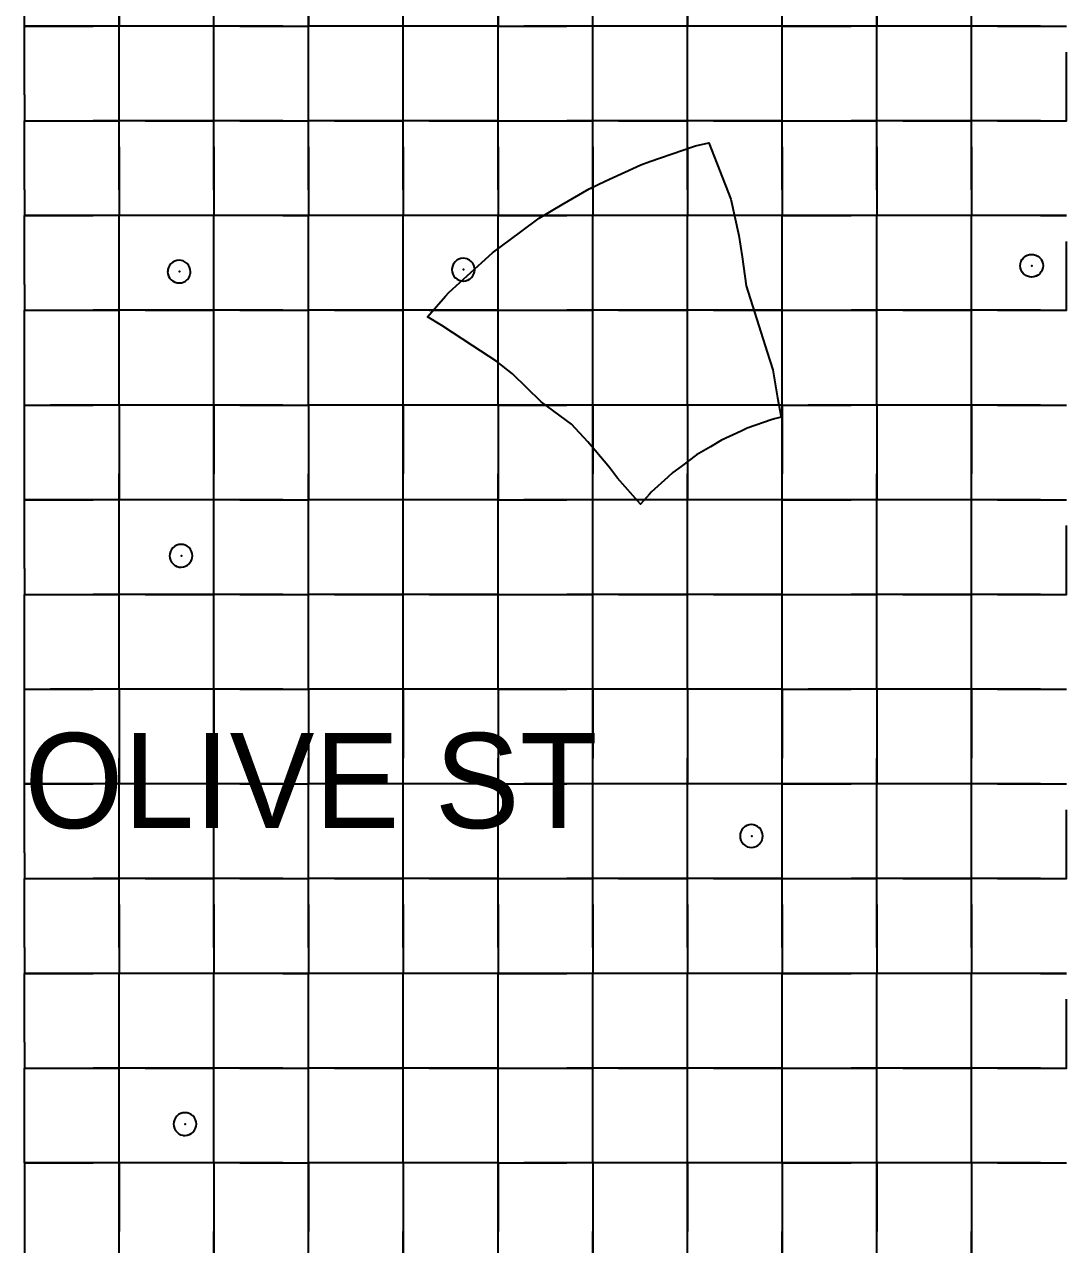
# Model space of a CAD drawing. Header units: metres. Extents: x 0 to 438, y -24 to 612.
# Drawn here: x 0 to 98.4, y 262.2 to 378.2 of the extents above; entities that cross this region are included whole.
import ezdxf

# ---------------------------------------------------------------- set-up
doc = ezdxf.new("R2010")
doc.units = ezdxf.units.M
for name, color, linetype in [('LAYER_01_CUT', 7, 'Continuous'), ('LAYER_04_GRID', 7, 'Continuous'), ('LAYER_05_LABELS', 7, 'Continuous')]:
    doc.layers.add(name, color=color, linetype=linetype)

msp = doc.modelspace()

# ---------------------------------------------------------------- linework, layer by layer
at = {"layer": 'LAYER_01_CUT'}
for points in [[(20.46, 378), (18, 378), (18, 384.54), (18, 387), (18, 393.54)], [(38.46, 378), (36, 378), (36, 384.54), (36, 387), (36, 393.54)], [(56.46, 378), (54, 378), (54, 384.54), (54, 387), (54, 393.54)], [(74.46, 378), (72, 378), (72, 384.54), (72, 387), (72, 393.54)], [(92.46, 378), (90, 378), (90, 384.54), (90, 387), (90, 393.54)], [(2.46, 378), (0, 378), (0, 380.46), (0, 387), (0, 389.46)], [(9, 384.54), (9, 378), (9, 380.46)], [(27, 384.54), (27, 378), (27, 380.46)], [(45, 384.54), (45, 378), (45, 380.46)], [(63, 384.54), (63, 378), (63, 380.46)], [(81, 384.54), (81, 378), (81, 380.46)], [(18, 378), (18, 380.46)], [(36, 378), (36, 380.46)], [(54, 378), (54, 380.46)], [(72, 378), (72, 380.46)], [(90, 378), (90, 380.46)], [(0, 371.46), (0, 378)], [(0, 378), (6.54, 378)], [(9, 378), (2.46, 378)], [(9, 378), (6.54, 378)], [(11.46, 378), (9, 378)], [(15.54, 378), (9, 378)], [(9, 375.54), (9, 378)], [(9, 371.46), (9, 378)], [(18, 378), (11.46, 378)], [(18, 378), (15.54, 378)], [(24.54, 378), (18, 378)], [(18, 375.54), (18, 378)], [(18, 371.46), (18, 378)], [(20.46, 378), (27, 378)], [(24.54, 378), (27, 378)], [(29.46, 378), (27, 378)], [(33.54, 378), (27, 378)], [(27, 375.54), (27, 378)], [(27, 371.46), (27, 378)], [(36, 378), (29.46, 378)], [(36, 378), (33.54, 378)], [(42.54, 378), (36, 378)], [(36, 375.54), (36, 378)], [(36, 371.46), (36, 378)], [(45, 378), (38.46, 378)], [(45, 378), (42.54, 378)], [(45, 375.54), (45, 378)], [(45, 371.46), (45, 378)], [(45, 378), (47.46, 378)], [(45, 378), (51.54, 378)], [(54, 378), (47.46, 378)], [(54, 378), (51.54, 378)], [(60.54, 378), (54, 378)], [(54, 375.54), (54, 378)], [(54, 371.46), (54, 378)], [(63, 378), (56.46, 378)], [(63, 378), (60.54, 378)], [(65.46, 378), (63, 378)], [(69.54, 378), (63, 378)], [(63, 375.54), (63, 378)], [(63, 371.46), (63, 378)], [(72, 378), (65.46, 378)], [(72, 378), (69.54, 378)], [(72, 375.54), (72, 378)], [(72, 371.46), (72, 378)], [(72, 378), (78.54, 378)], [(81, 378), (74.46, 378)], [(81, 378), (78.54, 378)], [(83.46, 378), (81, 378)], [(87.54, 378), (81, 378)], [(81, 375.54), (81, 378)], [(81, 371.46), (81, 378)], [(90, 378), (83.46, 378)], [(90, 378), (87.54, 378)], [(96.54, 378), (90, 378)], [(90, 375.54), (90, 378)], [(90, 371.46), (90, 378)], [(92.46, 378), (99, 378)], [(96.54, 378), (99, 378)], [(0, 371.46), (0, 369), (2.46, 369), (9, 369), (9, 375.54)], [(11.46, 369), (18, 369), (18, 375.54)], [(20.46, 369), (27, 369), (27, 375.54)], [(29.46, 369), (36, 369), (36, 375.54)], [(38.46, 369), (45, 369), (45, 375.54)], [(47.46, 369), (54, 369), (54, 375.54)], [(56.46, 369), (63, 369), (63, 375.54)], [(65.46, 369), (72, 369), (72, 375.54)], [(74.46, 369), (81, 369), (81, 375.54)], [(83.46, 369), (90, 369), (90, 375.54)], [(92.46, 369), (99, 369), (99, 375.54)], [(9, 369), (9, 371.46)], [(18, 369), (18, 371.46)], [(27, 369), (27, 371.46)], [(36, 369), (36, 371.46)], [(45, 369), (45, 371.46)], [(54, 369), (54, 371.46)], [(63, 369), (63, 371.46)], [(72, 369), (72, 371.46)], [(81, 369), (81, 371.46)], [(90, 369), (90, 371.46)], [(0, 362.46), (0, 369)], [(0, 369), (6.54, 369)], [(9, 369), (6.54, 369)], [(11.46, 369), (9, 369)], [(15.54, 369), (9, 369)], [(9, 366.54), (9, 369)], [(9, 362.46), (9, 369)], [(18, 369), (15.54, 369)], [(20.46, 369), (18, 369)], [(24.54, 369), (18, 369)], [(18, 366.54), (18, 369)], [(18, 362.46), (18, 369)], [(24.54, 369), (27, 369)], [(29.46, 369), (27, 369)], [(33.54, 369), (27, 369)], [(27, 366.54), (27, 369)], [(27, 362.46), (27, 369)], [(36, 369), (33.54, 369)], [(38.46, 369), (36, 369)], [(42.54, 369), (36, 369)], [(36, 366.54), (36, 369)], [(36, 362.46), (36, 369)], [(45, 369), (42.54, 369)], [(45, 366.54), (45, 369)], [(45, 362.46), (45, 369)], [(45, 369), (47.46, 369)], [(45, 369), (51.54, 369)], [(54, 369), (51.54, 369)], [(56.46, 369), (54, 369)], [(60.54, 369), (54, 369)], [(54, 366.54), (54, 369)], [(54, 362.46), (54, 369)], [(63, 369), (60.54, 369)], [(65.46, 369), (63, 369)], [(69.54, 369), (63, 369)], [(63, 366.54), (63, 369)], [(63, 362.46), (63, 369)], [(72, 369), (69.54, 369)], [(72, 366.54), (72, 369)], [(72, 362.46), (72, 369)], [(72, 369), (74.46, 369)], [(72, 369), (78.54, 369)], [(81, 369), (78.54, 369)], [(83.46, 369), (81, 369)], [(87.54, 369), (81, 369)], [(81, 366.54), (81, 369)], [(81, 362.46), (81, 369)], [(90, 369), (87.54, 369)], [(92.46, 369), (90, 369)], [(96.54, 369), (90, 369)], [(90, 366.54), (90, 369)], [(90, 362.46), (90, 369)], [(96.54, 369), (99, 369)], [(9, 366.54), (9, 360)], [(18, 366.54), (18, 360)], [(27, 366.54), (27, 360)], [(36, 366.54), (36, 360)], [(47.17, 358.46), (48.92, 359.75), (51.09, 361.04), (53.65, 362.55), (55.18, 363.26), (58.56, 364.83), (59.42, 365.13), (63.57, 366.57), (63.75, 366.62), (65.04, 366.93), (67.12, 361.55), (67.88, 358.1), (68.21, 356.07), (68.58, 353.34), (70.57, 347.01), (71.1, 345.35), (71.55, 342.68), (71.91, 340.84), (71.27, 340.69), (71.17, 340.66), (71.05, 340.62), (68.67, 339.79), (68.09, 339.52), (66.22, 338.66), (65.18, 338.04), (63.85, 337.26), (62.39, 336.17), (61.62, 335.6), (61.13, 335.15), (59.56, 333.72), (59.4, 333.54), (58.54, 332.58), (56.35, 335.04), (55.69, 335.93), (55.44, 336.26), (53.53, 338.51), (51.97, 340.17), (49.11, 342.3), (46.39, 344.98), (44.88, 346.15), (42.62, 347.63), (39.67, 349.56), (38.3, 350.39), (40.02, 352.33), (40.34, 352.68), (43.47, 355.55), (44.46, 356.45), (47.17, 358.46)], [(45, 366.54), (45, 360)], [(54, 366.54), (54, 360)], [(63, 366.54), (63, 360)], [(72, 366.54), (72, 360)], [(81, 366.54), (81, 360)], [(90, 366.54), (90, 360)], [(0, 362.46), (0, 360)], [(9, 362.46), (9, 360)], [(18, 362.46), (18, 360)], [(27, 362.46), (27, 360)], [(36, 362.46), (36, 360)], [(45, 362.46), (45, 360)], [(54, 362.46), (54, 360)], [(63, 362.46), (63, 360)], [(72, 362.46), (72, 360)], [(81, 362.46), (81, 360)], [(90, 362.46), (90, 360)], [(99, 360), (92.46, 360), (90, 360), (83.46, 360), (81, 360), (74.46, 360), (72, 360), (65.46, 360), (63, 360), (56.46, 360), (54, 360), (47.46, 360), (45, 360), (38.46, 360), (36, 360), (29.46, 360), (27, 360), (20.46, 360), (18, 360), (11.46, 360), (9, 360), (2.46, 360), (0, 360), (6.54, 360)], [(0, 353.46), (0, 360)], [(9, 360), (6.54, 360)], [(15.54, 360), (9, 360)], [(9, 357.54), (9, 360)], [(9, 353.46), (9, 360)], [(18, 360), (15.54, 360)], [(24.54, 360), (18, 360)], [(18, 357.54), (18, 360)], [(18, 353.46), (18, 360)], [(24.54, 360), (27, 360)], [(33.54, 360), (27, 360)], [(27, 357.54), (27, 360)], [(27, 353.46), (27, 360)], [(36, 360), (33.54, 360)], [(42.54, 360), (36, 360)], [(36, 357.54), (36, 360)], [(36, 353.46), (36, 360)], [(45, 360), (42.54, 360)], [(45, 357.54), (45, 360)], [(45, 353.46), (45, 360)], [(45, 360), (51.54, 360)], [(54, 360), (51.54, 360)], [(60.54, 360), (54, 360)], [(54, 357.54), (54, 360)], [(54, 353.46), (54, 360)], [(63, 360), (60.54, 360)], [(69.54, 360), (63, 360)], [(63, 357.54), (63, 360)], [(63, 353.46), (63, 360)], [(72, 360), (69.54, 360)], [(72, 357.54), (72, 360)], [(72, 353.46), (72, 360)], [(72, 360), (78.54, 360)], [(81, 360), (78.54, 360)], [(87.54, 360), (81, 360)], [(81, 357.54), (81, 360)], [(81, 353.46), (81, 360)], [(90, 360), (87.54, 360)], [(96.54, 360), (90, 360)], [(90, 357.54), (90, 360)], [(90, 353.46), (90, 360)], [(96.54, 360), (99, 360)], [(0, 353.46), (0, 351), (2.46, 351), (9, 351), (9, 357.54)], [(11.46, 351), (18, 351), (18, 357.54)], [(20.46, 351), (27, 351), (27, 357.54)], [(29.46, 351), (36, 351), (36, 357.54)], [(38.46, 351), (45, 351), (45, 357.54)], [(47.46, 351), (54, 351), (54, 357.54)], [(56.46, 351), (63, 351), (63, 357.54)], [(65.46, 351), (72, 351), (72, 357.54)], [(74.46, 351), (81, 351), (81, 357.54)], [(83.46, 351), (90, 351), (90, 357.54)], [(92.46, 351), (99, 351), (99, 357.54)], [(40.8, 354.26), (40.8, 354.25), (40.94, 354.09), (40.95, 354.09), (41.11, 353.96), (41.12, 353.95), (41.3, 353.86), (41.31, 353.85), (41.5, 353.8), (41.51, 353.8), (41.7, 353.78), (41.71, 353.78), (41.9, 353.8), (41.91, 353.8), (42.11, 353.86), (42.12, 353.87), (42.3, 353.97), (42.31, 353.97), (42.47, 354.11), (42.48, 354.11), (42.61, 354.28), (42.61, 354.29), (42.71, 354.47), (42.71, 354.48), (42.76, 354.67), (42.76, 354.68), (42.78, 354.86), (42.78, 354.87), (42.76, 355.07), (42.76, 355.08), (42.7, 355.28), (42.7, 355.28), (42.6, 355.47), (42.59, 355.48), (42.46, 355.64), (42.45, 355.64), (42.28, 355.77), (42.28, 355.78), (42.09, 355.87), (42.08, 355.88), (41.89, 355.93), (41.88, 355.93), (41.7, 355.95), (41.69, 355.95), (41.49, 355.93), (41.48, 355.93), (41.29, 355.87), (41.28, 355.86), (41.09, 355.76), (41.09, 355.76), (40.93, 355.62), (40.92, 355.62), (40.79, 355.45), (40.78, 355.44), (40.69, 355.26), (40.69, 355.25), (40.63, 355.06), (40.63, 355.05), (40.62, 354.87), (40.61, 354.86), (40.63, 354.66), (40.64, 354.65), (40.7, 354.45), (40.7, 354.45), (40.8, 354.26)], [(95.09, 356.14), (95.28, 356.24), (95.29, 356.24), (95.48, 356.3), (95.49, 356.3), (95.69, 356.32), (95.7, 356.32), (95.88, 356.3), (95.89, 356.3), (96.08, 356.25), (96.09, 356.25), (96.28, 356.15), (96.28, 356.15), (96.45, 356.02), (96.46, 356.01), (96.59, 355.85), (96.6, 355.84), (96.7, 355.66), (96.7, 355.65), (96.76, 355.45), (96.76, 355.44), (96.78, 355.25), (96.78, 355.24), (96.76, 355.05), (96.76, 355.04), (96.71, 354.85), (96.7, 354.84), (96.61, 354.66), (96.61, 354.65), (96.48, 354.49), (96.47, 354.48), (96.31, 354.34), (96.3, 354.34), (96.12, 354.24), (96.11, 354.24), (95.91, 354.18), (95.9, 354.18), (95.7, 354.15), (95.7, 354.16), (95.51, 354.17), (95.5, 354.17), (95.31, 354.23), (95.3, 354.23), (95.12, 354.32), (95.11, 354.33), (94.94, 354.46), (94.94, 354.47), (94.8, 354.63), (94.8, 354.63), (94.7, 354.82), (94.69, 354.83), (94.63, 355.02), (94.63, 355.03), (94.61, 355.23), (94.61, 355.24), (94.63, 355.43), (94.63, 355.43), (94.68, 355.62), (94.69, 355.63), (94.78, 355.82), (94.79, 355.82), (94.92, 355.99), (94.92, 356), (95.09, 356.13), (95.09, 356.14)], [(13.92, 355.43), (13.79, 355.26), (13.78, 355.26), (13.69, 355.07), (13.69, 355.07), (13.63, 354.87), (13.63, 354.87), (13.62, 354.68), (13.61, 354.67), (13.64, 354.47), (13.64, 354.46), (13.7, 354.27), (13.7, 354.26), (13.8, 354.08), (13.8, 354.07), (13.94, 353.91), (13.95, 353.9), (14.11, 353.77), (14.12, 353.76), (14.3, 353.67), (14.31, 353.67), (14.5, 353.61), (14.51, 353.61), (14.7, 353.6), (14.71, 353.6), (14.9, 353.62), (14.91, 353.62), (15.11, 353.68), (15.12, 353.68), (15.3, 353.78), (15.31, 353.78), (15.47, 353.92), (15.48, 353.93), (15.61, 354.09), (15.61, 354.1), (15.71, 354.28), (15.71, 354.29), (15.76, 354.48), (15.77, 354.49), (15.78, 354.68), (15.78, 354.69), (15.76, 354.88), (15.76, 354.89), (15.7, 355.09), (15.7, 355.1), (15.6, 355.28), (15.59, 355.29), (15.46, 355.45), (15.45, 355.46), (15.28, 355.59), (15.28, 355.59), (15.09, 355.69), (15.08, 355.69), (14.89, 355.74), (14.89, 355.75), (14.7, 355.76), (14.69, 355.76), (14.49, 355.74), (14.48, 355.74), (14.29, 355.68), (14.28, 355.68), (14.1, 355.58), (14.09, 355.57), (13.93, 355.44), (13.92, 355.43)], [(9, 351), (9, 353.46)], [(18, 351), (18, 353.46)], [(27, 351), (27, 353.46)], [(36, 351), (36, 353.46)], [(45, 351), (45, 353.46)], [(54, 351), (54, 353.46)], [(63, 351), (63, 353.46)], [(72, 351), (72, 353.46)], [(81, 351), (81, 353.46)], [(90, 351), (90, 353.46)], [(0, 344.46), (0, 351)], [(0, 351), (6.54, 351)], [(9, 351), (6.54, 351)], [(11.46, 351), (9, 351)], [(15.54, 351), (9, 351)], [(9, 348.54), (9, 351)], [(9, 344.46), (9, 351)], [(18, 351), (15.54, 351)], [(20.46, 351), (18, 351)], [(24.54, 351), (18, 351)], [(18, 348.54), (18, 351)], [(18, 344.46), (18, 351)], [(24.54, 351), (27, 351)], [(29.46, 351), (27, 351)], [(33.54, 351), (27, 351)], [(27, 348.54), (27, 351)], [(27, 344.46), (27, 351)], [(36, 351), (33.54, 351)], [(38.46, 351), (36, 351)], [(42.54, 351), (36, 351)], [(36, 348.54), (36, 351)], [(36, 344.46), (36, 351)], [(45, 351), (42.54, 351)], [(45, 348.54), (45, 351)], [(45, 344.46), (45, 351)], [(45, 351), (47.46, 351)], [(45, 351), (51.54, 351)], [(54, 351), (51.54, 351)], [(56.46, 351), (54, 351)], [(60.54, 351), (54, 351)], [(54, 348.54), (54, 351)], [(54, 344.46), (54, 351)], [(63, 351), (60.54, 351)], [(65.46, 351), (63, 351)], [(69.54, 351), (63, 351)], [(63, 348.54), (63, 351)], [(63, 344.46), (63, 351)], [(72, 351), (69.54, 351)], [(72, 348.54), (72, 351)], [(72, 344.46), (72, 351)], [(72, 351), (74.46, 351)], [(72, 351), (78.54, 351)], [(81, 351), (78.54, 351)], [(83.46, 351), (81, 351)], [(87.54, 351), (81, 351)], [(81, 348.54), (81, 351)], [(81, 344.46), (81, 351)], [(90, 351), (87.54, 351)], [(92.46, 351), (90, 351)], [(96.54, 351), (90, 351)], [(90, 348.54), (90, 351)], [(90, 344.46), (90, 351)], [(96.54, 351), (99, 351)], [(11.46, 342), (9, 342), (9, 348.54)], [(20.46, 333), (18, 333), (18, 339.54), (18, 342), (18, 348.54)], [(29.46, 342), (27, 342), (27, 348.54)], [(38.46, 333), (36, 333), (36, 339.54), (36, 342), (36, 348.54)], [(47.46, 342), (45, 342), (45, 348.54)], [(56.46, 333), (54, 333), (54, 339.54), (54, 342), (54, 348.54)], [(65.46, 342), (63, 342), (63, 348.54)], [(74.46, 333), (72, 333), (72, 339.54), (72, 342), (72, 348.54)], [(83.46, 342), (81, 342), (81, 348.54)], [(92.46, 333), (90, 333), (90, 339.54), (90, 342), (90, 348.54)], [(2.46, 333), (0, 333), (0, 335.46), (0, 342), (0, 344.46)], [(9, 342), (9, 344.46)], [(18, 342), (18, 344.46)], [(27, 342), (27, 344.46)], [(36, 342), (36, 344.46)], [(45, 342), (45, 344.46)], [(54, 342), (54, 344.46)], [(63, 342), (63, 344.46)], [(72, 342), (72, 344.46)], [(81, 342), (81, 344.46)], [(90, 342), (90, 344.46)], [(0, 342), (2.46, 342)], [(0, 342), (6.54, 342)], [(9, 342), (2.46, 342)], [(9, 342), (6.54, 342)], [(15.54, 342), (9, 342)], [(9, 342), (9, 339.54)], [(9, 342), (9, 335.46)], [(18, 342), (11.46, 342)], [(18, 342), (15.54, 342)], [(20.46, 342), (18, 342)], [(24.54, 342), (18, 342)], [(18, 342), (18, 335.46)], [(20.46, 342), (27, 342)], [(24.54, 342), (27, 342)], [(33.54, 342), (27, 342)], [(27, 342), (27, 339.54)], [(27, 342), (27, 335.46)], [(36, 342), (29.46, 342)], [(36, 342), (33.54, 342)], [(38.46, 342), (36, 342)], [(42.54, 342), (36, 342)], [(36, 342), (36, 335.46)], [(45, 342), (38.46, 342)], [(45, 342), (42.54, 342)], [(45, 342), (45, 339.54)], [(45, 342), (45, 335.46)], [(45, 342), (51.54, 342)], [(54, 342), (47.46, 342)], [(54, 342), (51.54, 342)], [(56.46, 342), (54, 342)], [(60.54, 342), (54, 342)], [(54, 342), (54, 335.46)], [(63, 342), (56.46, 342)], [(63, 342), (60.54, 342)], [(69.54, 342), (63, 342)], [(63, 342), (63, 339.54)], [(63, 342), (63, 335.46)], [(72, 342), (65.46, 342)], [(72, 342), (69.54, 342)], [(72, 342), (72, 335.46)], [(72, 342), (74.46, 342)], [(72, 342), (78.54, 342)], [(81, 342), (74.46, 342)], [(81, 342), (78.54, 342)], [(87.54, 342), (81, 342)], [(81, 342), (81, 339.54)], [(81, 342), (81, 335.46)], [(90, 342), (83.46, 342)], [(90, 342), (87.54, 342)], [(92.46, 342), (90, 342)], [(96.54, 342), (90, 342)], [(90, 342), (90, 335.46)], [(92.46, 342), (99, 342)], [(96.54, 342), (99, 342)], [(9, 339.54), (9, 333), (9, 335.46)], [(27, 339.54), (27, 333), (27, 335.46)], [(45, 339.54), (45, 333), (45, 335.46)], [(63, 339.54), (63, 333), (63, 335.46)], [(81, 339.54), (81, 333), (81, 335.46)], [(18, 333), (18, 335.46)], [(36, 333), (36, 335.46)], [(54, 333), (54, 335.46)], [(72, 333), (72, 335.46)], [(90, 333), (90, 335.46)], [(0, 326.46), (0, 333)], [(0, 333), (6.54, 333)], [(9, 333), (2.46, 333)], [(9, 333), (6.54, 333)], [(11.46, 333), (9, 333)], [(15.54, 333), (9, 333)], [(9, 330.54), (9, 333)], [(9, 326.46), (9, 333)], [(18, 333), (11.46, 333)], [(18, 333), (15.54, 333)], [(24.54, 333), (18, 333)], [(18, 330.54), (18, 333)], [(18, 326.46), (18, 333)], [(20.46, 333), (27, 333)], [(24.54, 333), (27, 333)], [(29.46, 333), (27, 333)], [(33.54, 333), (27, 333)], [(27, 330.54), (27, 333)], [(27, 326.46), (27, 333)], [(36, 333), (29.46, 333)], [(36, 333), (33.54, 333)], [(42.54, 333), (36, 333)], [(36, 330.54), (36, 333)], [(36, 326.46), (36, 333)], [(45, 333), (38.46, 333)], [(45, 333), (42.54, 333)], [(45, 330.54), (45, 333)], [(45, 326.46), (45, 333)], [(45, 333), (47.46, 333)], [(45, 333), (51.54, 333)], [(54, 333), (47.46, 333)], [(54, 333), (51.54, 333)], [(60.54, 333), (54, 333)], [(54, 330.54), (54, 333)], [(54, 326.46), (54, 333)], [(63, 333), (56.46, 333)], [(63, 333), (60.54, 333)], [(65.46, 333), (63, 333)], [(69.54, 333), (63, 333)], [(63, 330.54), (63, 333)], [(63, 326.46), (63, 333)], [(72, 333), (65.46, 333)], [(72, 333), (69.54, 333)], [(72, 330.54), (72, 333)], [(72, 326.46), (72, 333)], [(72, 333), (78.54, 333)], [(81, 333), (74.46, 333)], [(81, 333), (78.54, 333)], [(83.46, 333), (81, 333)], [(87.54, 333), (81, 333)], [(81, 330.54), (81, 333)], [(81, 326.46), (81, 333)], [(90, 333), (83.46, 333)], [(90, 333), (87.54, 333)], [(96.54, 333), (90, 333)], [(90, 330.54), (90, 333)], [(90, 326.46), (90, 333)], [(92.46, 333), (99, 333)], [(96.54, 333), (99, 333)], [(0, 326.46), (0, 324), (2.46, 324), (9, 324), (9, 330.54)], [(11.46, 324), (18, 324), (18, 330.54)], [(20.46, 324), (27, 324), (27, 330.54)], [(29.46, 324), (36, 324), (36, 330.54)], [(38.46, 324), (45, 324), (45, 330.54)], [(47.46, 324), (54, 324), (54, 330.54)], [(56.46, 324), (63, 324), (63, 330.54)], [(65.46, 324), (72, 324), (72, 330.54)], [(74.46, 324), (81, 324), (81, 330.54)], [(83.46, 324), (90, 324), (90, 330.54)], [(92.46, 324), (99, 324), (99, 330.54)], [(15.8, 327.1), (15.89, 327.28), (15.9, 327.29), (15.95, 327.48), (15.95, 327.49), (15.97, 327.68), (15.97, 327.69), (15.95, 327.89), (15.95, 327.89), (15.89, 328.09), (15.88, 328.1), (15.78, 328.28), (15.78, 328.29), (15.64, 328.45), (15.64, 328.46), (15.47, 328.59), (15.46, 328.59), (15.28, 328.69), (15.27, 328.69), (15.08, 328.74), (15.07, 328.75), (14.89, 328.76), (14.88, 328.76), (14.68, 328.74), (14.67, 328.74), (14.47, 328.68), (14.47, 328.68), (14.28, 328.58), (14.27, 328.57), (14.11, 328.44), (14.11, 328.43), (13.98, 328.27), (13.97, 328.26), (13.88, 328.07), (13.87, 328.07), (13.82, 327.87), (13.82, 327.87), (13.8, 327.68), (13.8, 327.67), (13.82, 327.47), (13.82, 327.46), (13.88, 327.27), (13.89, 327.26), (13.99, 327.08), (13.99, 327.07), (14.13, 326.91), (14.13, 326.9), (14.3, 326.77), (14.31, 326.76), (14.49, 326.67), (14.5, 326.67), (14.69, 326.61), (14.7, 326.61), (14.88, 326.6), (14.89, 326.6), (15.09, 326.62), (15.1, 326.62), (15.3, 326.68), (15.3, 326.68), (15.49, 326.78), (15.5, 326.78), (15.66, 326.92), (15.66, 326.93), (15.79, 327.09), (15.8, 327.1)], [(9, 324), (9, 326.46)], [(18, 324), (18, 326.46)], [(27, 324), (27, 326.46)], [(36, 324), (36, 326.46)], [(45, 324), (45, 326.46)], [(54, 324), (54, 326.46)], [(63, 324), (63, 326.46)], [(72, 324), (72, 326.46)], [(81, 324), (81, 326.46)], [(90, 324), (90, 326.46)], [(0, 317.46), (0, 324)], [(0, 324), (6.54, 324)], [(9, 324), (6.54, 324)], [(11.46, 324), (9, 324)], [(15.54, 324), (9, 324)], [(9, 321.54), (9, 324)], [(9, 317.46), (9, 324)], [(18, 324), (15.54, 324)], [(20.46, 324), (18, 324)], [(24.54, 324), (18, 324)], [(18, 321.54), (18, 324)], [(18, 317.46), (18, 324)], [(24.54, 324), (27, 324)], [(29.46, 324), (27, 324)], [(33.54, 324), (27, 324)], [(27, 321.54), (27, 324)], [(27, 317.46), (27, 324)], [(36, 324), (33.54, 324)], [(38.46, 324), (36, 324)], [(42.54, 324), (36, 324)], [(36, 321.54), (36, 324)], [(36, 317.46), (36, 324)], [(45, 324), (42.54, 324)], [(45, 321.54), (45, 324)], [(45, 317.46), (45, 324)], [(45, 324), (47.46, 324)], [(45, 324), (51.54, 324)], [(54, 324), (51.54, 324)], [(56.46, 324), (54, 324)], [(60.54, 324), (54, 324)], [(54, 321.54), (54, 324)], [(54, 317.46), (54, 324)], [(63, 324), (60.54, 324)], [(65.46, 324), (63, 324)], [(69.54, 324), (63, 324)], [(63, 321.54), (63, 324)], [(63, 317.46), (63, 324)], [(72, 324), (69.54, 324)], [(72, 321.54), (72, 324)], [(72, 317.46), (72, 324)], [(72, 324), (74.46, 324)], [(72, 324), (78.54, 324)], [(81, 324), (78.54, 324)], [(83.46, 324), (81, 324)], [(87.54, 324), (81, 324)], [(81, 321.54), (81, 324)], [(81, 317.46), (81, 324)], [(90, 324), (87.54, 324)], [(92.46, 324), (90, 324)], [(96.54, 324), (90, 324)], [(90, 321.54), (90, 324)], [(90, 317.46), (90, 324)], [(96.54, 324), (99, 324)], [(11.46, 315), (9, 315), (9, 321.54)], [(20.46, 306), (18, 306), (18, 312.54), (18, 315), (18, 321.54)], [(29.46, 315), (27, 315), (27, 321.54)], [(38.46, 306), (36, 306), (36, 312.54), (36, 315), (36, 321.54)], [(47.46, 315), (45, 315), (45, 321.54)], [(56.46, 306), (54, 306), (54, 312.54), (54, 315), (54, 321.54)], [(65.46, 315), (63, 315), (63, 321.54)], [(74.46, 306), (72, 306), (72, 312.54), (72, 315), (72, 321.54)], [(83.46, 315), (81, 315), (81, 321.54)], [(92.46, 306), (90, 306), (90, 312.54), (90, 315), (90, 321.54)], [(2.46, 306), (0, 306), (0, 308.46), (0, 315), (0, 317.46)], [(9, 315), (9, 317.46)], [(18, 315), (18, 317.46)], [(27, 315), (27, 317.46)], [(36, 315), (36, 317.46)], [(45, 315), (45, 317.46)], [(54, 315), (54, 317.46)], [(63, 315), (63, 317.46)], [(72, 315), (72, 317.46)], [(81, 315), (81, 317.46)], [(90, 315), (90, 317.46)], [(0, 315), (2.46, 315)], [(0, 315), (6.54, 315)], [(9, 315), (2.46, 315)], [(9, 315), (6.54, 315)], [(15.54, 315), (9, 315)], [(9, 315), (9, 312.54)], [(9, 315), (9, 308.46)], [(18, 315), (11.46, 315)], [(18, 315), (15.54, 315)], [(20.46, 315), (18, 315)], [(24.54, 315), (18, 315)], [(18, 315), (18, 308.46)], [(20.46, 315), (27, 315)], [(24.54, 315), (27, 315)], [(33.54, 315), (27, 315)], [(27, 315), (27, 312.54)], [(27, 315), (27, 308.46)], [(36, 315), (29.46, 315)], [(36, 315), (33.54, 315)], [(38.46, 315), (36, 315)], [(42.54, 315), (36, 315)], [(36, 315), (36, 308.46)], [(45, 315), (38.46, 315)], [(45, 315), (42.54, 315)], [(45, 315), (45, 312.54)], [(45, 315), (45, 308.46)], [(45, 315), (51.54, 315)], [(54, 315), (47.46, 315)], [(54, 315), (51.54, 315)], [(56.46, 315), (54, 315)], [(60.54, 315), (54, 315)], [(54, 315), (54, 308.46)], [(63, 315), (56.46, 315)], [(63, 315), (60.54, 315)], [(69.54, 315), (63, 315)], [(63, 315), (63, 312.54)], [(63, 315), (63, 308.46)], [(72, 315), (65.46, 315)], [(72, 315), (69.54, 315)], [(72, 315), (72, 308.46)], [(72, 315), (74.46, 315)], [(72, 315), (78.54, 315)], [(81, 315), (74.46, 315)], [(81, 315), (78.54, 315)], [(87.54, 315), (81, 315)], [(81, 315), (81, 312.54)], [(81, 315), (81, 308.46)], [(90, 315), (83.46, 315)], [(90, 315), (87.54, 315)], [(92.46, 315), (90, 315)], [(96.54, 315), (90, 315)], [(90, 315), (90, 308.46)], [(92.46, 315), (99, 315)], [(96.54, 315), (99, 315)], [(9, 312.54), (9, 306), (9, 308.46)], [(27, 312.54), (27, 306), (27, 308.46)], [(45, 312.54), (45, 306), (45, 308.46)], [(63, 312.54), (63, 306), (63, 308.46)], [(81, 312.54), (81, 306), (81, 308.46)], [(18, 306), (18, 308.46)], [(36, 306), (36, 308.46)], [(54, 306), (54, 308.46)], [(72, 306), (72, 308.46)], [(90, 306), (90, 308.46)], [(0, 299.46), (0, 306)], [(0, 306), (6.54, 306)], [(9, 306), (2.46, 306)], [(9, 306), (6.54, 306)], [(11.46, 306), (9, 306)], [(15.54, 306), (9, 306)], [(9, 303.54), (9, 306)], [(9, 299.46), (9, 306)], [(18, 306), (11.46, 306)], [(18, 306), (15.54, 306)], [(24.54, 306), (18, 306)], [(18, 303.54), (18, 306)], [(18, 299.46), (18, 306)], [(20.46, 306), (27, 306)], [(24.54, 306), (27, 306)], [(29.46, 306), (27, 306)], [(33.54, 306), (27, 306)], [(27, 303.54), (27, 306)], [(27, 299.46), (27, 306)], [(36, 306), (29.46, 306)], [(36, 306), (33.54, 306)], [(42.54, 306), (36, 306)], [(36, 303.54), (36, 306)], [(36, 299.46), (36, 306)], [(45, 306), (38.46, 306)], [(45, 306), (42.54, 306)], [(45, 303.54), (45, 306)], [(45, 299.46), (45, 306)], [(45, 306), (47.46, 306)], [(45, 306), (51.54, 306)], [(54, 306), (47.46, 306)], [(54, 306), (51.54, 306)], [(60.54, 306), (54, 306)], [(54, 303.54), (54, 306)], [(54, 299.46), (54, 306)], [(63, 306), (56.46, 306)], [(63, 306), (60.54, 306)], [(65.46, 306), (63, 306)], [(69.54, 306), (63, 306)], [(63, 303.54), (63, 306)], [(63, 299.46), (63, 306)], [(72, 306), (65.46, 306)], [(72, 306), (69.54, 306)], [(72, 303.54), (72, 306)], [(72, 299.46), (72, 306)], [(72, 306), (78.54, 306)], [(81, 306), (74.46, 306)], [(81, 306), (78.54, 306)], [(83.46, 306), (81, 306)], [(87.54, 306), (81, 306)], [(81, 303.54), (81, 306)], [(81, 299.46), (81, 306)], [(90, 306), (83.46, 306)], [(90, 306), (87.54, 306)], [(96.54, 306), (90, 306)], [(90, 303.54), (90, 306)], [(90, 299.46), (90, 306)], [(92.46, 306), (99, 306)], [(96.54, 306), (99, 306)], [(0, 299.46), (0, 297), (2.46, 297), (9, 297), (9, 303.54)], [(11.46, 297), (18, 297), (18, 303.54)], [(20.46, 297), (27, 297), (27, 303.54)], [(29.46, 297), (36, 297), (36, 303.54)], [(38.46, 297), (45, 297), (45, 303.54)], [(47.46, 297), (54, 297), (54, 303.54)], [(56.46, 297), (63, 297), (63, 303.54)], [(65.46, 297), (72, 297), (72, 303.54)], [(74.46, 297), (81, 297), (81, 303.54)], [(83.46, 297), (90, 297), (90, 303.54)], [(92.46, 297), (99, 297), (99, 303.54)], [(69.99, 300.47), (70.08, 300.66), (70.08, 300.67), (70.13, 300.86), (70.14, 300.87), (70.15, 301.05), (70.15, 301.06), (70.13, 301.26), (70.13, 301.27), (70.07, 301.46), (70.07, 301.47), (69.97, 301.66), (69.96, 301.66), (69.83, 301.83), (69.82, 301.83), (69.66, 301.96), (69.65, 301.97), (69.46, 302.06), (69.46, 302.06), (69.27, 302.12), (69.26, 302.12), (69.07, 302.14), (69.06, 302.14), (68.86, 302.12), (68.86, 302.11), (68.66, 302.05), (68.65, 302.05), (68.47, 301.95), (68.46, 301.95), (68.3, 301.81), (68.29, 301.81), (68.16, 301.64), (68.15, 301.63), (68.06, 301.45), (68.06, 301.44), (68.01, 301.25), (68, 301.24), (67.99, 301.05), (67.99, 301.05), (68.01, 300.85), (68.01, 300.84), (68.07, 300.64), (68.07, 300.63), (68.17, 300.45), (68.18, 300.44), (68.31, 300.28), (68.32, 300.27), (68.48, 300.14), (68.49, 300.14), (68.68, 300.04), (68.68, 300.04), (68.87, 299.99), (68.88, 299.99), (69.07, 299.97), (69.08, 299.97), (69.28, 299.99), (69.28, 299.99), (69.48, 300.05), (69.49, 300.05), (69.67, 300.15), (69.68, 300.16), (69.84, 300.29), (69.85, 300.3), (69.98, 300.47), (69.99, 300.47)], [(9, 297), (9, 299.46)], [(18, 297), (18, 299.46)], [(27, 297), (27, 299.46)], [(36, 297), (36, 299.46)], [(45, 297), (45, 299.46)], [(54, 297), (54, 299.46)], [(63, 297), (63, 299.46)], [(72, 297), (72, 299.46)], [(81, 297), (81, 299.46)], [(90, 297), (90, 299.46)], [(0, 290.46), (0, 297)], [(0, 297), (6.54, 297)], [(9, 297), (6.54, 297)], [(11.46, 297), (9, 297)], [(15.54, 297), (9, 297)], [(9, 294.54), (9, 297)], [(9, 290.46), (9, 297)], [(18, 297), (15.54, 297)], [(20.46, 297), (18, 297)], [(24.54, 297), (18, 297)], [(18, 294.54), (18, 297)], [(18, 290.46), (18, 297)], [(24.54, 297), (27, 297)], [(29.46, 297), (27, 297)], [(33.54, 297), (27, 297)], [(27, 294.54), (27, 297)], [(27, 290.46), (27, 297)], [(36, 297), (33.54, 297)], [(38.46, 297), (36, 297)], [(42.54, 297), (36, 297)], [(36, 294.54), (36, 297)], [(36, 290.46), (36, 297)], [(45, 297), (42.54, 297)], [(45, 294.54), (45, 297)], [(45, 290.46), (45, 297)], [(45, 297), (47.46, 297)], [(45, 297), (51.54, 297)], [(54, 297), (51.54, 297)], [(56.46, 297), (54, 297)], [(60.54, 297), (54, 297)], [(54, 294.54), (54, 297)], [(54, 290.46), (54, 297)], [(63, 297), (60.54, 297)], [(65.46, 297), (63, 297)], [(69.54, 297), (63, 297)], [(63, 294.54), (63, 297)], [(63, 290.46), (63, 297)], [(72, 297), (69.54, 297)], [(72, 294.54), (72, 297)], [(72, 290.46), (72, 297)], [(72, 297), (74.46, 297)], [(72, 297), (78.54, 297)], [(81, 297), (78.54, 297)], [(83.46, 297), (81, 297)], [(87.54, 297), (81, 297)], [(81, 294.54), (81, 297)], [(81, 290.46), (81, 297)], [(90, 297), (87.54, 297)], [(92.46, 297), (90, 297)], [(96.54, 297), (90, 297)], [(90, 294.54), (90, 297)], [(90, 290.46), (90, 297)], [(96.54, 297), (99, 297)], [(9, 294.54), (9, 288)], [(18, 294.54), (18, 288)], [(27, 294.54), (27, 288)], [(36, 294.54), (36, 288)], [(45, 294.54), (45, 288)], [(54, 294.54), (54, 288)], [(63, 294.54), (63, 288)], [(72, 294.54), (72, 288)], [(81, 294.54), (81, 288)], [(90, 294.54), (90, 288)], [(0, 290.46), (0, 288)], [(9, 290.46), (9, 288)], [(18, 290.46), (18, 288)], [(27, 290.46), (27, 288)], [(36, 290.46), (36, 288)], [(45, 290.46), (45, 288)], [(54, 290.46), (54, 288)], [(63, 290.46), (63, 288)], [(72, 290.46), (72, 288)], [(81, 290.46), (81, 288)], [(90, 290.46), (90, 288)], [(99, 288), (92.46, 288), (90, 288), (83.46, 288), (81, 288), (74.46, 288), (72, 288), (65.46, 288), (63, 288), (56.46, 288), (54, 288), (47.46, 288), (45, 288), (38.46, 288), (36, 288), (29.46, 288), (27, 288), (20.46, 288), (18, 288), (11.46, 288), (9, 288), (2.46, 288), (0, 288), (6.54, 288)], [(0, 281.46), (0, 288)], [(9, 288), (6.54, 288)], [(15.54, 288), (9, 288)], [(9, 285.54), (9, 288)], [(9, 281.46), (9, 288)], [(18, 288), (15.54, 288)], [(24.54, 288), (18, 288)], [(18, 285.54), (18, 288)], [(18, 281.46), (18, 288)], [(24.54, 288), (27, 288)], [(33.54, 288), (27, 288)], [(27, 285.54), (27, 288)], [(27, 281.46), (27, 288)], [(36, 288), (33.54, 288)], [(42.54, 288), (36, 288)], [(36, 285.54), (36, 288)], [(36, 281.46), (36, 288)], [(45, 288), (42.54, 288)], [(45, 285.54), (45, 288)], [(45, 281.46), (45, 288)], [(45, 288), (51.54, 288)], [(54, 288), (51.54, 288)], [(60.54, 288), (54, 288)], [(54, 285.54), (54, 288)], [(54, 281.46), (54, 288)], [(63, 288), (60.54, 288)], [(69.54, 288), (63, 288)], [(63, 285.54), (63, 288)], [(63, 281.46), (63, 288)], [(72, 288), (69.54, 288)], [(72, 285.54), (72, 288)], [(72, 281.46), (72, 288)], [(72, 288), (78.54, 288)], [(81, 288), (78.54, 288)], [(87.54, 288), (81, 288)], [(81, 285.54), (81, 288)], [(81, 281.46), (81, 288)], [(90, 288), (87.54, 288)], [(96.54, 288), (90, 288)], [(90, 285.54), (90, 288)], [(90, 281.46), (90, 288)], [(96.54, 288), (99, 288)], [(0, 281.46), (0, 279), (2.46, 279), (9, 279), (9, 285.54)], [(11.46, 279), (18, 279), (18, 285.54)], [(20.46, 279), (27, 279), (27, 285.54)], [(29.46, 279), (36, 279), (36, 285.54)], [(38.46, 279), (45, 279), (45, 285.54)], [(47.46, 279), (54, 279), (54, 285.54)], [(56.46, 279), (63, 279), (63, 285.54)], [(65.46, 279), (72, 279), (72, 285.54)], [(74.46, 279), (81, 279), (81, 285.54)], [(83.46, 279), (90, 279), (90, 285.54)], [(92.46, 279), (99, 279), (99, 285.54)], [(9, 279), (9, 281.46)], [(18, 279), (18, 281.46)], [(27, 279), (27, 281.46)], [(36, 279), (36, 281.46)], [(45, 279), (45, 281.46)], [(54, 279), (54, 281.46)], [(63, 279), (63, 281.46)], [(72, 279), (72, 281.46)], [(81, 279), (81, 281.46)], [(90, 279), (90, 281.46)], [(0, 272.46), (0, 279)], [(0, 279), (6.54, 279)], [(9, 279), (6.54, 279)], [(11.46, 279), (9, 279)], [(15.54, 279), (9, 279)], [(9, 276.54), (9, 279)], [(9, 272.46), (9, 279)], [(18, 279), (15.54, 279)], [(20.46, 279), (18, 279)], [(24.54, 279), (18, 279)], [(18, 276.54), (18, 279)], [(18, 272.46), (18, 279)], [(24.54, 279), (27, 279)], [(29.46, 279), (27, 279)], [(33.54, 279), (27, 279)], [(27, 276.54), (27, 279)], [(27, 272.46), (27, 279)], [(36, 279), (33.54, 279)], [(38.46, 279), (36, 279)], [(42.54, 279), (36, 279)], [(36, 276.54), (36, 279)], [(36, 272.46), (36, 279)], [(45, 279), (42.54, 279)], [(45, 276.54), (45, 279)], [(45, 272.46), (45, 279)], [(45, 279), (47.46, 279)], [(45, 279), (51.54, 279)], [(54, 279), (51.54, 279)], [(56.46, 279), (54, 279)], [(60.54, 279), (54, 279)], [(54, 276.54), (54, 279)], [(54, 272.46), (54, 279)], [(63, 279), (60.54, 279)], [(65.46, 279), (63, 279)], [(69.54, 279), (63, 279)], [(63, 276.54), (63, 279)], [(63, 272.46), (63, 279)], [(72, 279), (69.54, 279)], [(72, 276.54), (72, 279)], [(72, 272.46), (72, 279)], [(72, 279), (74.46, 279)], [(72, 279), (78.54, 279)], [(81, 279), (78.54, 279)], [(83.46, 279), (81, 279)], [(87.54, 279), (81, 279)], [(81, 276.54), (81, 279)], [(81, 272.46), (81, 279)], [(90, 279), (87.54, 279)], [(92.46, 279), (90, 279)], [(96.54, 279), (90, 279)], [(90, 276.54), (90, 279)], [(90, 272.46), (90, 279)], [(96.54, 279), (99, 279)], [(11.46, 261), (9, 261), (9, 267.54), (9, 270), (9, 276.54)], [(20.46, 270), (18, 270), (18, 276.54)], [(29.46, 261), (27, 261), (27, 267.54), (27, 270), (27, 276.54)], [(38.46, 270), (36, 270), (36, 276.54)], [(47.46, 261), (45, 261), (45, 267.54), (45, 270), (45, 276.54)], [(56.46, 270), (54, 270), (54, 276.54)], [(65.46, 261), (63, 261), (63, 267.54), (63, 270), (63, 276.54)], [(74.46, 270), (72, 270), (72, 276.54)], [(83.46, 261), (81, 261), (81, 267.54), (81, 270), (81, 276.54)], [(92.46, 270), (90, 270), (90, 276.54)], [(14.87, 272.67), (15.06, 272.62), (15.07, 272.61), (15.26, 272.6), (15.27, 272.6), (15.46, 272.62), (15.47, 272.62), (15.67, 272.68), (15.68, 272.68), (15.86, 272.78), (15.87, 272.79), (16.03, 272.92), (16.04, 272.93), (16.17, 273.09), (16.17, 273.1), (16.27, 273.29), (16.27, 273.29), (16.32, 273.49), (16.32, 273.49), (16.34, 273.68), (16.34, 273.69), (16.32, 273.89), (16.32, 273.89), (16.26, 274.09), (16.26, 274.1), (16.16, 274.28), (16.15, 274.29), (16.02, 274.45), (16.01, 274.46), (15.84, 274.59), (15.84, 274.6), (15.65, 274.69), (15.64, 274.69), (15.45, 274.75), (15.45, 274.75), (15.26, 274.76), (15.25, 274.76), (15.05, 274.74), (15.04, 274.74), (14.85, 274.68), (14.84, 274.68), (14.65, 274.58), (14.65, 274.58), (14.49, 274.44), (14.48, 274.43), (14.35, 274.27), (14.34, 274.26), (14.25, 274.07), (14.25, 274.07), (14.19, 273.88), (14.19, 273.87), (14.18, 273.68), (14.17, 273.67), (14.19, 273.47), (14.2, 273.47), (14.26, 273.27), (14.26, 273.26), (14.36, 273.08), (14.36, 273.07), (14.5, 272.91), (14.51, 272.9), (14.67, 272.77), (14.68, 272.77), (14.86, 272.67), (14.87, 272.67)], [(2.46, 270), (0, 270), (0, 272.46)], [(9, 270), (9, 272.46)], [(18, 270), (18, 272.46)], [(27, 270), (27, 272.46)], [(36, 270), (36, 272.46)], [(45, 270), (45, 272.46)], [(54, 270), (54, 272.46)], [(63, 270), (63, 272.46)], [(72, 270), (72, 272.46)], [(81, 270), (81, 272.46)], [(90, 270), (90, 272.46)], [(0, 270), (0, 263.46)], [(0, 270), (6.54, 270)], [(9, 270), (2.46, 270)], [(9, 270), (6.54, 270)], [(11.46, 270), (9, 270)], [(15.54, 270), (9, 270)], [(9, 270), (9, 263.46)], [(18, 270), (11.46, 270)], [(18, 270), (15.54, 270)], [(24.54, 270), (18, 270)], [(18, 270), (18, 267.54)], [(18, 270), (18, 263.46)], [(20.46, 270), (27, 270)], [(24.54, 270), (27, 270)], [(29.46, 270), (27, 270)], [(33.54, 270), (27, 270)], [(27, 270), (27, 263.46)], [(36, 270), (29.46, 270)], [(36, 270), (33.54, 270)], [(42.54, 270), (36, 270)], [(36, 270), (36, 267.54)], [(36, 270), (36, 263.46)], [(45, 270), (38.46, 270)], [(45, 270), (42.54, 270)], [(45, 270), (45, 263.46)], [(45, 270), (47.46, 270)], [(45, 270), (51.54, 270)], [(54, 270), (47.46, 270)], [(54, 270), (51.54, 270)], [(60.54, 270), (54, 270)], [(54, 270), (54, 267.54)], [(54, 270), (54, 263.46)], [(63, 270), (56.46, 270)], [(63, 270), (60.54, 270)], [(65.46, 270), (63, 270)], [(69.54, 270), (63, 270)], [(63, 270), (63, 263.46)], [(72, 270), (65.46, 270)], [(72, 270), (69.54, 270)], [(72, 270), (72, 267.54)], [(72, 270), (72, 263.46)], [(72, 270), (78.54, 270)], [(81, 270), (74.46, 270)], [(81, 270), (78.54, 270)], [(83.46, 270), (81, 270)], [(87.54, 270), (81, 270)], [(81, 270), (81, 263.46)], [(90, 270), (83.46, 270)], [(90, 270), (87.54, 270)], [(96.54, 270), (90, 270)], [(90, 270), (90, 267.54)], [(90, 270), (90, 263.46)], [(92.46, 270), (99, 270)], [(96.54, 270), (99, 270)], [(18, 267.54), (18, 261), (18, 263.46)], [(36, 267.54), (36, 261), (36, 263.46)], [(54, 267.54), (54, 261), (54, 263.46)], [(72, 267.54), (72, 261), (72, 263.46)], [(90, 267.54), (90, 261), (90, 263.46)], [(0, 263.46), (0, 261), (2.46, 261)], [(9, 261), (9, 263.46)], [(27, 261), (27, 263.46)], [(45, 261), (45, 263.46)], [(63, 261), (63, 263.46)], [(81, 261), (81, 263.46)]]:
    msp.add_lwpolyline(points, dxfattribs=at)
at = {"layer": 'LAYER_04_GRID'}
for p in [(41.72, 354.87), (95.72, 355.24), (14.73, 354.68), (14.91, 327.68), (69.1, 301.05), (15.28, 273.68)]:
    msp.add_point(p, dxfattribs=at)

# ---------------------------------------------------------------- texts
at = {"layer": 'LAYER_05_LABELS'}
msp.add_text('OLIVE ST', height=9.045, dxfattribs=at).set_placement((0, 301.8))

doc.saveas('drawing.dxf')
